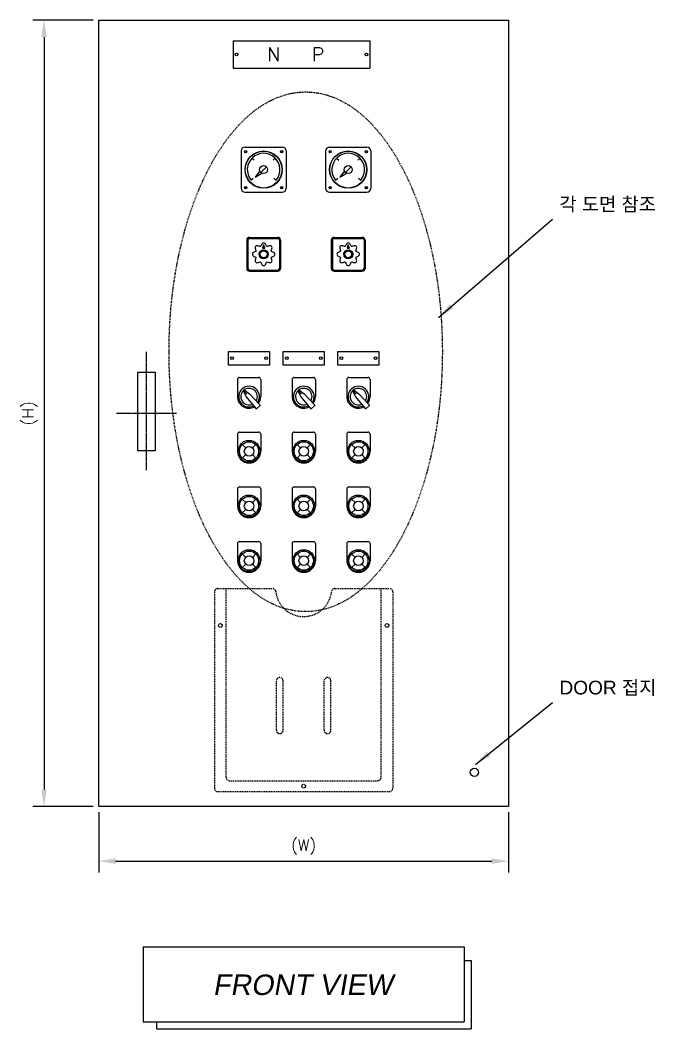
# Model space of a CAD drawing. Header units: millimetres. Extents: x 60229 to 91621, y 21923 to 36546.
# Drawn here: x 67240 to 68365, y 34759 to 36546 of the extents above; entities that cross this region are included whole.
import ezdxf
from ezdxf.enums import TextEntityAlignment as Align

# ---------------------------------------------------------------- set-up
doc = ezdxf.new("R2010")
doc.units = ezdxf.units.MM
doc.linetypes.add('CENTER', pattern=[2, 1.25, -0.25, 0.25, -0.25])
doc.linetypes.add('HIDDEN', pattern=[2.5, 1.5, -1])
doc.layers.add('BLOCK', color=3, linetype='Continuous')
doc.layers.add('H', color=2, linetype='HIDDEN')
doc.styles.add('ROMANS', font='romans.shx', dxfattribs={"bigfont": 'fhg.shx'})
doc.styles.get("Standard").update_dxf_attribs({"font": 'arial.ttf'})
doc.dimstyles.get("Standard").update_dxf_attribs({"dimtxt": 0.18, "dimasz": 0.18, "dimexe": 0.18, "dimexo": 0.0625, "dimgap": 0.09, "dimtad": 0, "dimtih": 1, "dimtoh": 1, "dimdec": 4, "dimzin": 0, "dimdsep": 46, "dimtxsty": 'Standard', "dimcen": 0.09, "dimadec": 0, "dimazin": 0, "dimtfac": 1, "dimtdec": 4, "dimtofl": 0, "dimtmove": 0, "dimatfit": 3, "dimfxl": 1, "dimtolj": 1, "dimtzin": 0, "dimarcsym": 0})
doc.dimstyles.new('STANDARD$0', dxfattribs={"dimscale": 12, "dimtxt": 2, "dimasz": 3, "dimexe": 2, "dimexo": 1, "dimgap": 1, "dimtad": 1, "dimdec": 0, "dimzin": 0, "dimdsep": 46, "dimtxsty": 'ROMANS', "dimcen": 0, "dimclrd": 3, "dimclre": 3, "dimclrt": 7, "dimadec": 0, "dimazin": 0, "dimtfac": 0.5, "dimtdec": 0, "dimtix": 1, "dimtmove": 1, "dimatfit": 3, "dimfxl": 1, "dimtolj": 1, "dimtzin": 0, "dimarcsym": 0})

# ---------------------------------------------------------------- blocks, each defined once
blk = doc.blocks.new('*D55')
at = {"color": 3, "lineweight": -2, "transparency": 16777216}
for p, q in [((67379.1, 35143.2), (67379.1, 35036.3)), ((68106, 35143.2), (68106, 35036.3)), ((67409.1, 35056.3), (68076, 35056.3))]:
    blk.add_line(p, q, dxfattribs=at)
at = {"color": 3, "transparency": 16777216}
for points in [[(67409.1, 35061.3), (67409.1, 35051.3), (67379.1, 35056.3)], [(68076, 35061.3), (68076, 35051.3), (68106, 35056.3)]]:
    blk.add_solid(points, dxfattribs=at)
at = {"color": 7, "lineweight": -2, "transparency": 16777216, "insert": (67742.6, 35081.5), "char_height": 20, "attachment_point": 5, "style": 'ROMANS'}
blk.add_mtext('\\A1;(W)', dxfattribs=at)
blk = doc.blocks.new('*D56')
at = {"color": 3, "lineweight": -2, "transparency": 16777216}
for p, q in [((67369.1, 36546.4), (67262.2, 36546.4)), ((67282.2, 36516.4), (67282.2, 35183.2)), ((67369.1, 35153.2), (67262.2, 35153.2))]:
    blk.add_line(p, q, dxfattribs=at)
at = {"color": 3, "transparency": 16777216}
for points in [[(67277.2, 36516.4), (67287.2, 36516.4), (67282.2, 36546.4)], [(67277.2, 35183.2), (67287.2, 35183.2), (67282.2, 35153.2)]]:
    blk.add_solid(points, dxfattribs=at)
at = {"color": 7, "lineweight": -2, "transparency": 16777216, "insert": (67257, 35849.8), "char_height": 20, "attachment_point": 5, "rotation": 90, "style": 'ROMANS'}
blk.add_mtext('\\A1;(H)', dxfattribs=at)
blk = doc.blocks.new('NP-M200')
at = {"color": 3}
for p, q in [((-100, 20), (100, 20)), ((-100, 20), (-100, -20)), ((100, 20), (100, -20)), ((-100, -20), (100, -20))]:
    blk.add_line(p, q, dxfattribs=at)
at = {"color": 8}
for centre in [(-95, 0), (95, 0)]:
    blk.add_circle(centre, 2, dxfattribs=at)
blk = doc.blocks.new('SS2-25')
at = {"color": 3}
for p, q in [((-17, 25), (-17, 0)), ((-14, 28), (14, 28)), ((17, 25), (17, 0)), ((11.2, -17.5), (15.9, -13.3)), ((15.9, -11.8), (15.9, -13.3)), ((9.7, -17.3), (11.2, -17.5))]:
    blk.add_line(p, q, dxfattribs=at)
at = {"color": 8}
for p, q in [((-8.7, 8.3), (-4.1, -0.1)), ((-8, 9.1), (-3.1, 3.5)), ((-7.2, 9.7), (0.6, 4.1)), ((0.6, 4.1), (15.9, -11.8)), ((-4.1, -0.1), (9.7, -17.3))]:
    blk.add_line(p, q, dxfattribs=at)
at = {"color": 3}
for centre, radius, start, end in [((-14, 25), 3, 90, 180), ((14, 25), 3, 0, 90), ((0, 0), 17, 180, 297.6758), ((0, 0), 17, 325.0198, 0)]:
    blk.add_arc(centre, radius, start, end, dxfattribs=at)
at = {"color": 8}
for radius, start, end in [(15.2, 326.3304, 296.3652), (12.1, 329.6355, 293.06)]:
    blk.add_arc((0, 0), radius, start, end, dxfattribs=at)
blk = doc.blocks.new('SEL-25')
blk.add_blockref('SS2-25', (0, 0))
blk = doc.blocks.new('PBL-25')
at = {"color": 3}
for p, q in [((-17, 25), (-17, 0)), ((-14, 28), (14, 28)), ((17, 25), (17, 0))]:
    blk.add_line(p, q, dxfattribs=at)
at = {"color": 8, "linetype": 'Continuous'}
for p, q in [((-9.9, 9.9), (-4.9, 4.9)), ((4.9, 4.9), (9.9, 9.9)), ((-9.9, -9.9), (-4.9, -4.9)), ((4.9, -4.9), (9.9, -9.9))]:
    blk.add_line(p, q, dxfattribs=at)
for radius in [16, 14]:
    blk.add_circle((0, 0), radius, dxfattribs=at)
at = {"color": 8}
blk.add_circle((0, 0), 7, dxfattribs=at)
at = {"color": 3}
for centre, radius, start, end in [((-14, 25), 3, 90, 180), ((14, 25), 3, 0, 90), ((0, 0), 17, 180, 0)]:
    blk.add_arc(centre, radius, start, end, dxfattribs=at)
blk = doc.blocks.new('NP-F60')
at = {"color": 3}
for p, q in [((-30, 10), (30, 10)), ((-30, -10), (-30, 10)), ((30, 10), (30, -10)), ((30, -10), (-30, -10))]:
    blk.add_line(p, q, dxfattribs=at)
at = {"color": 8}
for centre in [(-25, 0), (25, 0)]:
    blk.add_circle(centre, 2, dxfattribs=at)
blk = doc.blocks.new('도면함')
at = {"color": 8, "linetype": 'HIDDEN'}
for p, q in [((-130.5, 384), (-130.5, 97)), ((-125.5, 389), (-45.7, 389)), ((-113.5, 113), (-113.5, 389)), ((45.7, 389), (125.5, 389)), ((113.5, 113), (113.5, 389)), ((130.5, 384), (130.5, 97)), ((-40, 181.8), (-40, 253.8)), ((-35, 258.8), (-35, 258.8)), ((-30, 181.8), (-30, 253.8)), ((30, 181.8), (30, 253.8)), ((35, 258.8), (35, 258.8)), ((40, 181.8), (40, 253.8)), ((-35, 176.8), (-35, 176.8)), ((35, 176.8), (35, 176.8)), ((-108.5, 108), (108.5, 108)), ((-125.5, 92), (125.5, 92))]:
    blk.add_line(p, q, dxfattribs=at)
for centre in [(-122, 335), (122, 335), (0, 100)]:
    blk.add_circle(centre, 2.71, dxfattribs=at)
for centre, radius, start, end in [((-125.5, 384), 5, 90, 180), ((-45.7, 384), 5, 6.2401, 90), ((0, 389), 41, 186.2401, 353.7599), ((45.7, 384), 5, 90, 173.7599), ((125.5, 384), 5, 0, 90), ((-35, 253.8), 5, 90, 180), ((-35, 253.8), 5, 0, 90), ((35, 253.8), 5, 90, 180), ((35, 253.8), 5, 0, 90), ((-35, 181.8), 5, 180, 270), ((-35, 181.8), 5, 270, 0), ((35, 181.8), 5, 180, 270), ((35, 181.8), 5, 270, 0), ((-108.5, 113), 5, 180, 270), ((108.5, 113), 5, 270, 0), ((-125.5, 97), 5, 180, 270), ((125.5, 97), 5, 270, 0)]:
    blk.add_arc(centre, radius, start, end, dxfattribs=at)
blk = doc.blocks.new('Cam-AVS')
at = {"color": 3}
for p, q in [((-30, 25), (-30, -25)), ((-25, 30), (25, 30)), ((30, 25), (30, -25)), ((-25, -30), (25, -30))]:
    blk.add_line(p, q, dxfattribs=at)
at = {"color": 8}
for p, q in [((-28, 25), (-28, -25)), ((-25, 28), (25, 28)), ((28, 25), (28, -25)), ((-25, -28), (25, -28))]:
    blk.add_line(p, q, dxfattribs=at)
at = {"color": 8, "linetype": 'Continuous'}
for p, q in [((0, 17), (-2, 11)), ((-2, 11), (2, 11)), ((2, 11), (0, 17))]:
    blk.add_line(p, q, dxfattribs=at)
at = {"color": 3, "linetype": 'Continuous'}
for points in [[(0, 20, 0.215712), (-2.3, 19, 0.093237), (-5.1, 14.1, 0.000527), (-5.2, 14.1, 0.03743)], [(5.2, 14.1, 0.000527), (5.1, 14.1, 0.093237), (2.3, 19, 0.215712), (0, 20, 0.215712)], [(-14.1, 5.2, 0.000527), (-14.1, 5.1, 0.093237), (-19, 2.3, 0.215712), (-20, 0, 0.215712)], [(-14.1, 14.1, 0.215712), (-15, 11.8, 0.093237), (-13.6, 6.4, 0.000527), (-13.6, 6.3, 0.03743)], [(-6.3, 13.6, 0.000527), (-6.4, 13.6, 0.093237), (-11.8, 15, 0.215712), (-14.1, 14.1, 0.215712)], [(14.1, 14.1, 0.215712), (11.8, 15, 0.093237), (6.4, 13.6, 0.000527), (6.3, 13.6, 0.03743)], [(13.6, 6.3, 0.000527), (13.6, 6.4, 0.093237), (15, 11.8, 0.215712), (14.1, 14.1, 0.215712)], [(14.1, -5.2, 0.000527), (14.1, -5.1, 0.093237), (19, -2.3, 0.215712), (20, 0, 0.215712), (19, 2.3, 0.093237), (14.1, 5.1, 0.000527), (14.1, 5.2, 0.03743)], [(-20, 0, 0.215712), (-19, -2.3, 0.093237), (-14.1, -5.1, 0.000527), (-14.1, -5.2, 0.03743)], [(-13.6, -6.3, 0.000527), (-13.6, -6.4, 0.093237), (-15, -11.8, 0.215712), (-14.1, -14.1, 0.215712), (-11.8, -15, 0.093237), (-6.4, -13.6, 0.000527), (-6.3, -13.6, 0.03743)], [(-5.2, -14.1, 0.000527), (-5.1, -14.1, 0.093237), (-2.3, -19, 0.215712), (0, -20, 0.215712), (2.3, -19, 0.093237), (5.1, -14.1, 0.000527), (5.2, -14.1, 0.03743)], [(6.3, -13.6, 0.000527), (6.4, -13.6, 0.093237), (11.8, -15, 0.215712), (14.1, -14.1, 0.215712), (15, -11.8, 0.093237), (13.6, -6.4, 0.000527), (13.6, -6.3, 0.03743)]]:
    blk.add_lwpolyline(points, format="xyb", dxfattribs=at)
at = {"color": 8, "linetype": 'Continuous'}
for radius in [8, 6]:
    blk.add_circle((0, 0), radius, dxfattribs=at)
at = {"color": 3}
for centre, start, end in [((-25, 25), 90, 180), ((25, 25), 0, 90), ((-25, -25), 180, 270), ((25, -25), 270, 0)]:
    blk.add_arc(centre, 5, start, end, dxfattribs=at)
at = {"color": 8}
for centre, start, end in [((-25, 25), 90, 180), ((25, 25), 0, 90), ((-25, -25), 180, 270), ((25, -25), 270, 0)]:
    blk.add_arc(centre, 3, start, end, dxfattribs=at)
at = {"color": 3, "linetype": 'Continuous'}
for start, end in [(155.1616, 159.8384), (110.1616, 114.8384), (65.1616, 69.8384), (20.1616, 24.8384), (200.1616, 204.8384), (245.1616, 249.8384), (290.1616, 294.8384), (335.1616, 339.8384)]:
    blk.add_arc((0, 0), 15, start, end, dxfattribs=at)
blk = doc.blocks.new('Meter-80광각')
at = {"layer": 'BLOCK'}
for p, q in [((-33, 40), (33, 40)), ((-40, 33), (-40, -33)), ((-20.5, 20.5), (-16.8, 16.8)), ((16.8, 16.8), (20.5, 20.5)), ((40, 33), (40, -33)), ((-5, -5), (5, 5)), ((-22.4, -18.5), (-18.3, -15.1)), ((-6.7, -2.3), (-15, -13.1)), ((-15, -13.1), (-3.1, -6.3)), ((18.3, -15.1), (22.4, -18.5)), ((-33, -40), (33, -40))]:
    blk.add_line(p, q, dxfattribs=at)
for centre, radius in [((-32, 32), 2), ((0, 0), 32.6), ((32, 32), 2), ((0, 0), 7.04), ((-32, -32), 2), ((32, -32), 2)]:
    blk.add_circle(centre, radius, dxfattribs=at)
for centre, radius, start, end in [((-33, 33), 7, 90, 180), ((33, 33), 7, 0, 90), ((0, 0), 29, 320.4774, 219.5226), ((-33, -33), 7, 180, 270), ((33, -33), 7, 270, 0)]:
    blk.add_arc(centre, radius, start, end, dxfattribs=at)
at = {"layer": 'H', "linetype": 'Continuous'}
for centre, radius in [((-32, 32), 1.7), ((0, 0), 33), ((32, 32), 1.7), ((-32, -32), 1.7), ((32, -32), 1.7)]:
    blk.add_circle(centre, radius, dxfattribs=at)

msp = doc.modelspace()

# ---------------------------------------------------------------- linework, layer by layer
at = {"lineweight": -2}
for p, q in [((67379.1, 36546.4), (68106, 36546.4)), ((67379.1, 35153.2), (67379.1, 36546.4)), ((68106, 36546.4), (68106, 35153.2)), ((68106, 35153.2), (67379.1, 35153.2))]:
    msp.add_line(p, q, dxfattribs=at)
at = {"color": 8, "linetype": 'CENTER', "lineweight": -2, "ltscale": 2}
for p, q in [((67463.9, 35749.2), (67463.9, 35958.8)), ((67410.6, 35849.8), (67517.2, 35849.8))]:
    msp.add_line(p, q, dxfattribs=at)
at = {"color": 4, "lineweight": -2}
for p, q in [((67457.9, 34904.7), (67457.9, 34771.4)), ((67457.9, 34904.7), (68027.3, 34904.7)), ((68027.3, 34904.7), (68027.3, 34771.4)), ((68027.3, 34880.4), (68039.4, 34880.4)), ((68039.4, 34880.4), (68039.4, 34759.3)), ((67457.9, 34771.4), (68027.3, 34771.4)), ((67482.1, 34759.3), (67482.1, 34771.4)), ((67482.1, 34759.3), (68039.4, 34759.3))]:
    msp.add_line(p, q, dxfattribs=at)
at = {"lineweight": -2}
msp.add_lwpolyline([(67448.8, 35922.5), (67479.1, 35922.5), (67479.1, 35783.2), (67448.8, 35783.2), (67448.8, 35922.5)], dxfattribs=at)
msp.add_circle((68045.4, 35213.8), 7.27, dxfattribs=at)
at = {"color": 3, "linetype": 'HIDDEN', "lineweight": -2}
msp.add_ellipse((67746.2, 35958.8), major_axis=(0, 460.4), ratio=0.526316, dxfattribs=at)

# ---------------------------------------------------------------- block references
at = {"lineweight": -2, "xscale": 1.211470294887806, "yscale": 1.211470294887806, "zscale": 1.211470294887806}
for name, p in [('NP-M200', (67738.7, 36485.8)), ('도면함', (67742.6, 35068.1))]:
    msp.add_blockref(name, p, dxfattribs=at)
at = {"lineweight": -2}
for name, p in [('Meter-80광각', (67671.6, 36281.6)), ('Meter-80광각', (67821.6, 36281.6)), ('Cam-AVS', (67671.6, 36131.6)), ('Cam-AVS', (67821.6, 36131.6))]:
    msp.add_blockref(name, p, dxfattribs=at)
at = {"linetype": 'HIDDEN', "lineweight": -2, "xscale": 1.211470294887806, "yscale": 1.211470294887806, "zscale": 1.211470294887806}
for name, p in [('NP-F60', (67645.8, 35947.4)), ('NP-F60', (67742.8, 35947.4)), ('NP-F60', (67839.7, 35947.4)), ('SEL-25', (67645.8, 35879.4)), ('SEL-25', (67742.8, 35879.4)), ('SEL-25', (67839.7, 35879.4)), ('PBL-25', (67645.8, 35782.5)), ('PBL-25', (67742.8, 35782.5)), ('PBL-25', (67839.7, 35782.5)), ('PBL-25', (67645.8, 35685.6)), ('PBL-25', (67742.8, 35685.6)), ('PBL-25', (67839.7, 35685.6)), ('PBL-25', (67645.8, 35588.7)), ('PBL-25', (67742.8, 35588.7)), ('PBL-25', (67839.7, 35588.7))]:
    msp.add_blockref(name, p, dxfattribs=at)

# ---------------------------------------------------------------- texts
at = {"lineweight": -2, "style": 'ROMANS'}
msp.add_text('N   P', height=24.23, dxfattribs=at).set_placement((67678.1, 36473.7))
at = {"color": 4, "lineweight": -2, "oblique": 10}
msp.add_text('FRONT VIEW', height=36.34, dxfattribs=at).set_placement((67740.7, 34819.2), align=Align.CENTER)
at = {"color": 7, "lineweight": -2, "char_height": 24.23, "attachment_point": 4}
for s, insert in [('각 도면 참조', (68196.2, 36219.1)), ('DOOR 접지', (68196.2, 35362.6))]:
    msp.add_mtext(s, dxfattribs=dict(at, insert=insert))

# ---------------------------------------------------------------- dimensions: what is measured, and where the dimension line sits
at = {"lineweight": -2}
dim = msp.add_linear_dim(base=(67282.2, 35153.2), p1=(67379.1, 36546.4), p2=(67379.1, 35153.2), angle=90, text='(H)', dimstyle='STANDARD$0', override={"dimscale": 10}, dxfattribs=at)
dim.commit()
dim.dimension.update_dxf_attribs({"geometry": '*D56', "text_midpoint": (67257, 35849.8)})
dim = msp.add_linear_dim(base=(68106, 35056.3), p1=(67379.1, 35153.2), p2=(68106, 35153.2), text='(W)', dimstyle='STANDARD$0', override={"dimscale": 10}, dxfattribs=at)
dim.commit()
dim.dimension.update_dxf_attribs({"geometry": '*D55', "text_midpoint": (67742.6, 35081.5)})

# ---------------------------------------------------------------- leaders
at = {"color": 3, "lineweight": -2}
for points in [[(67981.9, 36019.8), (68184.1, 36194.1)], [(68047.4, 35227.5), (68184.1, 35337.6)]]:
    msp.add_leader(points, dimstyle='Standard', override={"dimscale": 10, "dimtxt": 2, "dimasz": 3, "dimexe": 2, "dimexo": 1, "dimgap": 1, "dimtad": 1, "dimtih": 0, "dimtoh": 0, "dimdec": 0, "dimtxsty": 'ROMANS', "dimcen": 0, "dimclrd": 3, "dimclre": 3, "dimclrt": 7, "dimtfac": 0.5, "dimtdec": 0, "dimtix": 1, "dimtofl": 1}, dxfattribs=at)

doc.saveas('drawing.dxf')
